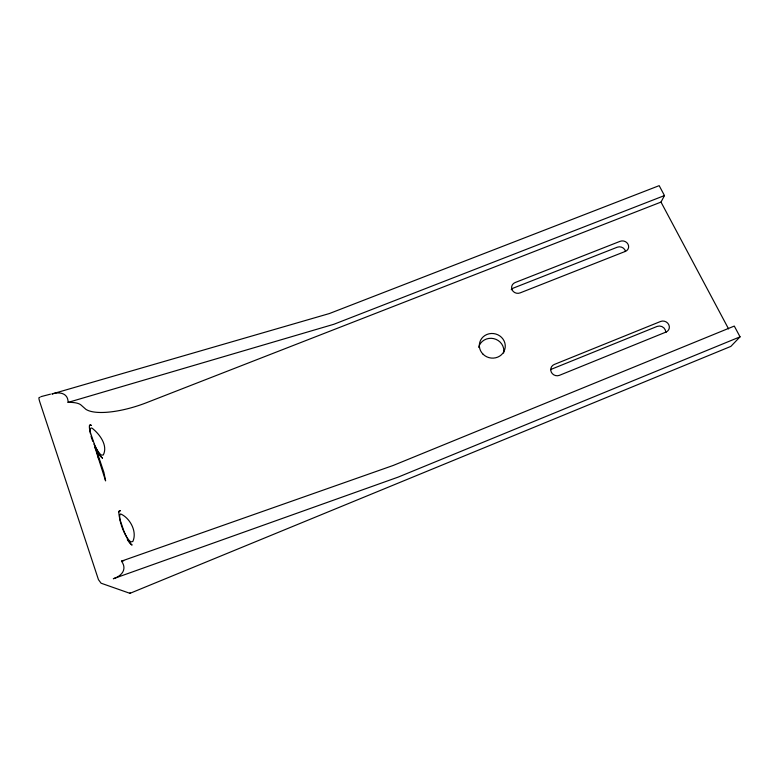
<?xml version="1.0" encoding="UTF-8"?>
<svg xmlns="http://www.w3.org/2000/svg" width="779" height="779" viewBox="0 0 779 779"><rect width="100%" height="100%" fill="white"/><g stroke="black" fill="none" stroke-linecap="round" stroke-linejoin="round"><path stroke-width="1.17" d="M661.001 202.092L664.477 195.568L659.17 185.655L329.381 313.548L51.881 394.008C59.038 391.584 68.201 392.782 68.094 402.402A35.036 11.179 -17 0 1 81.074 405.07L85.846 409.296A53.8 17.625 -18.6 0 0 146.734 402.607L661.001 202.092L728.579 328.913M740.05 336.84L398.118 477.128L113.315 578.739C121.553 576.139 127.522 569.391 121.485 561.143L393.21 465.452L734.285 326.07L740.05 336.84L730.848 346.402L129.957 593.345L101.066 583.198L98.456 579.654L39.7 401.662C39.495 400.698 37.908 396.706 39.953 397.387M130.074 592.722L129.957 593.345M664.477 195.568L333.879 324.268L68.094 402.402M40.82 396.677L50.45 394.164M96.596 450.749L94.892 447.273L105.603 480.896L103.909 472.434L96.596 450.749L98.66 459.104M121.485 561.143A36.574 6.738 -19.9 0 1 123.725 560.753M102.458 458.062A18.102 3.252 67.8 0 1 94.425 444.351L90.052 431.488A18.102 3.252 67.8 0 1 91.347 425.431A18.16 4.401 66.6 0 0 89.429 425.743M102.468 458.091A18.16 4.401 66.6 0 1 97.511 452.093M93.977 444.088A14.82 3.593 66.6 0 0 96.557 449.103L97.891 451.207A14.82 3.593 66.6 0 0 101.445 455.072L103.276 455.014C108.145 445.461 99.741 434.283 92.35 428.382A14.82 3.593 66.6 0 0 90.306 428.908L90.101 430.105A14.82 3.593 66.6 0 0 90.471 433.776M92.828 441.391A14.82 3.593 66.6 0 1 91.036 436.133M127.318 539.584A18.599 4.625 67.9 0 0 132.099 545.057A18.53 3.408 68.7 0 1 123.832 530.918L120.044 519.778A18.53 3.408 68.7 0 1 120.443 510.839A18.599 4.625 67.9 0 0 118.797 511.939M121.943 526.964A15.132 3.759 67.9 0 0 124.961 533.956L126.237 536.273A15.249 3.788 67.8 0 0 129.869 541.103L131.018 541.892L132.829 541.493C137.406 531.648 129.966 517.947 120.618 513.926A15.132 3.759 67.9 0 0 119.664 516.925L119.81 518.795A15.132 3.759 67.9 0 0 120.813 523.449M121.631 526.068A15.132 3.759 67.9 0 1 121.066 524.306M478.637 347.356A12.815 12.133 13.3 0 1 493.73 338.631A12.815 12.133 13.3 0 1 503.633 353.014M625.547 251.5A5.901 5.346 18.7 0 0 617.25 247.216L513.604 287.987A5.93 5.521 12.9 0 0 511.238 289.73M550.85 369.655A6.105 5.755 22.3 0 1 552.184 368.905L657.077 326.44A6.086 5.56 25.9 0 1 665.724 332.39M666.026 332.058L559.458 375.322A6.193 5.823 22.1 0 1 551.298 372.148A6.193 5.823 22.1 0 1 554.278 364.465L660.573 321.474A6.164 5.628 25.7 0 1 668.723 324.57A6.164 5.628 25.7 0 1 666.026 332.058M625.333 251.413L520.07 292.914A6.018 5.58 12.8 0 1 512.134 289.885A6.018 5.58 12.8 0 1 515.123 282.553L620.133 241.315A5.979 5.404 18.6 0 1 628.059 244.275A5.979 5.404 18.6 0 1 625.333 251.413M483.077 354.231A12.99 12.279 13.2 0 0 504.802 349.372A12.99 12.279 13.2 0 0 489.046 333.802A12.99 12.279 13.2 0 0 483.077 354.231"/></g></svg>
